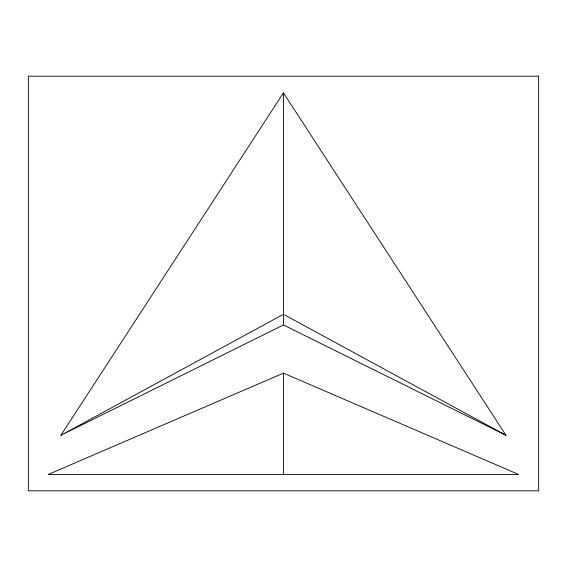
<?xml version="1.0" encoding="UTF-8"?>
<svg xmlns="http://www.w3.org/2000/svg" width="567" height="567" viewBox="0 0 567 567"><rect width="100%" height="100%" fill="white"/><g stroke="black" fill="none" stroke-linecap="round" stroke-linejoin="round"><path stroke-width="0.85" d="M60.882 435.314L283.45 92.86L506.012 435.314L283.45 324.948L60.882 435.314L283.45 314.316L506.012 435.314M283.45 373.143L48.124 474.522L518.77 474.522L283.45 373.143L283.45 474.522M283.45 92.86L283.45 324.948M538.65 76.191L28.35 76.191L28.35 490.809L538.65 490.809L538.65 76.191"/></g></svg>
